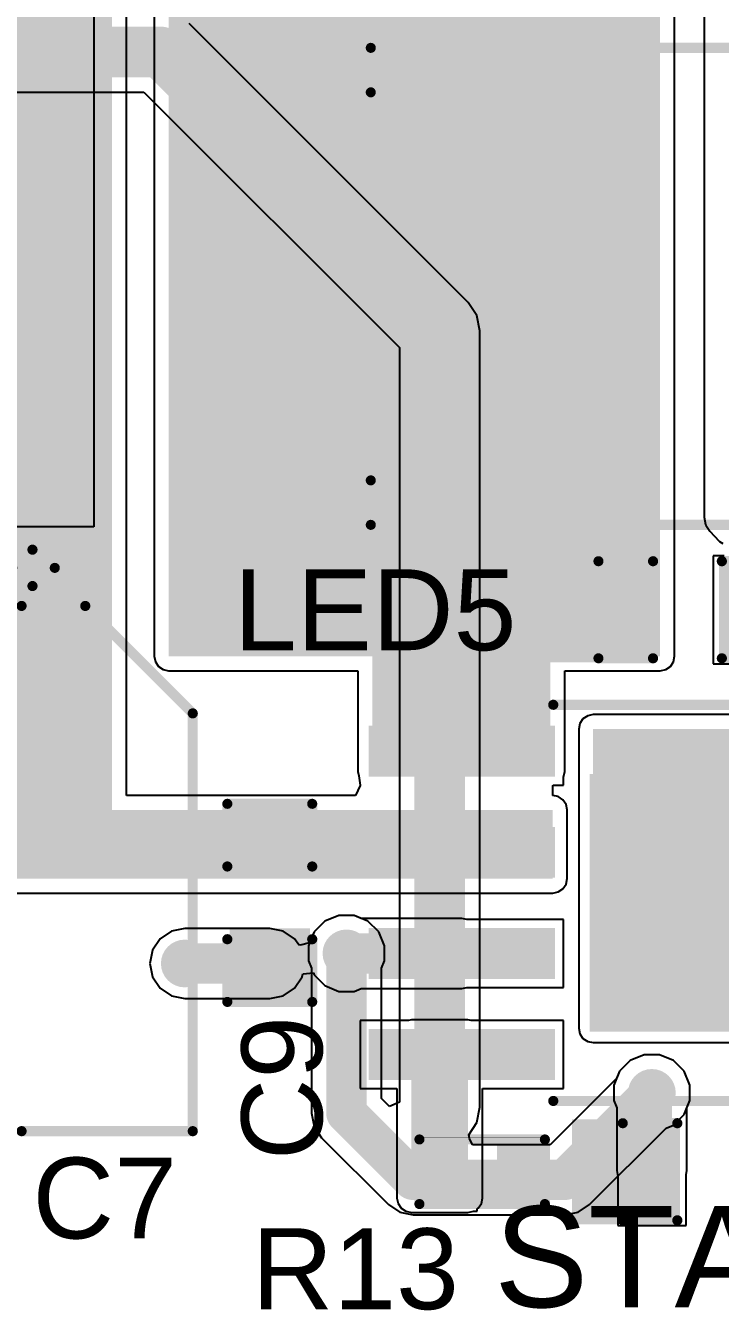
# Model space of a CAD drawing. Header units: millimetres. Extents: x 0.2 to 61.8, y 0.1 to 56.6.
# Drawn here: x 39.94 to 48.66, y 28.26 to 44.4 of the extents above; entities that cross this region are included whole.
import ezdxf

# ---------------------------------------------------------------- set-up
doc = ezdxf.new("R2010")
doc.units = ezdxf.units.MM
for name, color, linetype in [('BottomLayer', 5, 'Continuous'), ('BottomSolder', 6, 'Continuous'), ('TopLayer', 1, 'Continuous'), ('TopOverlay', 2, 'Continuous'), ('TopPaste', 8, 'Continuous'), ('TopSolder', 216, 'Continuous'), ('ViaHoleLayer', 16, 'Continuous')]:
    doc.layers.add(name, color=color, linetype=linetype)
doc.styles.add('Arial', font='', dxfattribs={"height": 0.2})
doc.styles.get('Arial').set_extended_font_data('Arial')

# ---------------------------------------------------------------- blocks, each defined once
blk = doc.blocks.new('LED_0603_2')
at = {"layer": 'TopLayer'}
for points in [[(-1, 0.5), (-0.5, 0.5), (-0.5, -0.5), (-1, -0.5)], [(0.5, 0.5), (1, 0.5), (1, -0.5), (0.5, -0.5)]]:
    blk.add_hatch(color=1, dxfattribs=at).paths.add_polyline_path(points)
at = {"layer": 'TopOverlay'}
blk.add_hatch(color=2, dxfattribs=at).paths.add_polyline_path([(1.118, -0.66), (1.753, -0.66), (1.753, 0.66), (1.118, 0.66)])
at = {"layer": 'TopPaste'}
for points in [[(-1, 0.5), (-0.5, 0.5), (-0.5, -0.5), (-1, -0.5)], [(0.5, 0.5), (1, 0.5), (1, -0.5), (0.5, -0.5)]]:
    blk.add_hatch(color=8, dxfattribs=at).paths.add_polyline_path(points)
at = {"layer": 'TopSolder'}
for points in [[(-1.102, 0.602), (-0.398, 0.602), (-0.398, -0.602), (-1.102, -0.602)], [(0.398, 0.602), (1.102, 0.602), (1.102, -0.602), (0.398, -0.602)]]:
    blk.add_hatch(color=216, dxfattribs=at).paths.add_polyline_path(points)
at = {"layer": 'TopOverlay', "const_width": 0.127}
for points in [[(-1.118, 0.61), (-1.118, -0.61)], [(-0.432, 0.61), (-1.118, 0.61)], [(1.118, 0.61), (0.432, 0.61)], [(1.118, 0.61), (1.118, -0.61)], [(-0.432, -0.61), (-1.118, -0.61)], [(1.118, -0.61), (0.432, -0.61)]]:
    blk.add_lwpolyline(points, dxfattribs=at)
at = {"layer": 'TopOverlay', "const_width": 0.0635}
for points in [[(-1.149, 0.61, 1), (-1.086, 0.61, 1)], [(-1.149, 0.61, 1), (-1.086, 0.61, 1)], [(-0.464, 0.61, 1), (-0.4, 0.61, 1)], [(0.4, 0.61, 1), (0.464, 0.61, 1)], [(1.086, 0.61, 1), (1.149, 0.61, 1)], [(1.086, 0.61, 1), (1.149, 0.61, 1)], [(-1.149, -0.61, 1), (-1.086, -0.61, 1)], [(-1.149, -0.61, 1), (-1.086, -0.61, 1)], [(-0.464, -0.61, 1), (-0.4, -0.61, 1)], [(0.4, -0.61, 1), (0.464, -0.61, 1)], [(1.086, -0.61, 1), (1.149, -0.61, 1)], [(1.086, -0.61, 1), (1.149, -0.61, 1)]]:
    blk.add_lwpolyline(points, format="xyb", close=True, dxfattribs=at)
blk = doc.blocks.new('SO_8_PWRPD_4')
at = {"layer": 'TopLayer'}
for points in [[(-3.975, 2.155), (-1.775, 2.155), (-1.775, 1.655), (-3.975, 1.655)], [(1.775, 2.155), (3.975, 2.155), (3.975, 1.655), (1.775, 1.655)], [(-1.2, 1.55), (1.2, 1.55), (1.2, -1.55), (-1.2, -1.55)], [(-3.975, 0.885), (-1.775, 0.885), (-1.775, 0.385), (-3.975, 0.385)], [(1.775, 0.885), (3.975, 0.885), (3.975, 0.385), (1.775, 0.385)], [(-3.975, -0.385), (-1.775, -0.385), (-1.775, -0.885), (-3.975, -0.885)], [(1.775, -0.385), (3.975, -0.385), (3.975, -0.885), (1.775, -0.885)], [(-3.975, -1.655), (-1.775, -1.655), (-1.775, -2.155), (-3.975, -2.155)], [(1.775, -1.655), (3.975, -1.655), (3.975, -2.155), (1.775, -2.155)]]:
    blk.add_hatch(color=1, dxfattribs=at).paths.add_polyline_path(points)
at = {"layer": 'TopPaste'}
for points in [[(-3.975, 2.155), (-1.775, 2.155), (-1.775, 1.655), (-3.975, 1.655)], [(1.775, 2.155), (3.975, 2.155), (3.975, 1.655), (1.775, 1.655)], [(-1.2, 1.55), (1.2, 1.55), (1.2, -1.55), (-1.2, -1.55)], [(-3.975, 0.885), (-1.775, 0.885), (-1.775, 0.385), (-3.975, 0.385)], [(1.775, 0.885), (3.975, 0.885), (3.975, 0.385), (1.775, 0.385)], [(-3.975, -0.385), (-1.775, -0.385), (-1.775, -0.885), (-3.975, -0.885)], [(1.775, -0.385), (3.975, -0.385), (3.975, -0.885), (1.775, -0.885)], [(-3.975, -1.655), (-1.775, -1.655), (-1.775, -2.155), (-3.975, -2.155)], [(1.775, -1.655), (3.975, -1.655), (3.975, -2.155), (1.775, -2.155)]]:
    blk.add_hatch(color=8, dxfattribs=at).paths.add_polyline_path(points)
at = {"layer": 'TopSolder'}
for points in [[(-4.045, 2.225), (-1.705, 2.225), (-1.705, 1.585), (-4.045, 1.585)], [(1.705, 2.225), (4.045, 2.225), (4.045, 1.585), (1.705, 1.585)], [(-1.27, 1.62), (1.27, 1.62), (1.27, -1.62), (-1.27, -1.62)], [(-4.045, 0.955), (-1.705, 0.955), (-1.705, 0.315), (-4.045, 0.315)], [(1.705, 0.955), (4.045, 0.955), (4.045, 0.315), (1.705, 0.315)], [(-4.045, -0.315), (-1.705, -0.315), (-1.705, -0.955), (-4.045, -0.955)], [(1.705, -0.315), (4.045, -0.315), (4.045, -0.955), (1.705, -0.955)], [(-4.045, -1.585), (-1.705, -1.585), (-1.705, -2.225), (-4.045, -2.225)], [(1.705, -1.585), (4.045, -1.585), (4.045, -2.225), (1.705, -2.225)]]:
    blk.add_hatch(color=216, dxfattribs=at).paths.add_polyline_path(points)
at = {"layer": 'TopOverlay', "const_width": 0.127}
for points in [[(1.727, 2.489), (-1.778, 2.489)], [(-4.243, 2.045), (-4.243, 1.791)], [(-4.116, 1.918), (-4.243, 2.045)], [(-4.116, 1.918), (-4.243, 1.791)], [(1.727, -2.489), (-1.778, -2.489)]]:
    blk.add_lwpolyline(points, dxfattribs=at)
at = {"layer": 'TopOverlay', "const_width": 0.0635}
for points in [[(-1.81, 2.489, 1), (-1.746, 2.489, 1)], [(1.695, 2.489, 1), (1.759, 2.489, 1)], [(-4.275, 2.045, 1), (-4.211, 2.045, 1)], [(-4.275, 2.045, 1), (-4.211, 2.045, 1)], [(-4.148, 1.918, 1), (-4.084, 1.918, 1)], [(-4.148, 1.918, 1), (-4.084, 1.918, 1)], [(-4.275, 1.791, 1), (-4.211, 1.791, 1)], [(-4.275, 1.791, 1), (-4.211, 1.791, 1)], [(-1.81, -2.489, 1), (-1.746, -2.489, 1)], [(1.695, -2.489, 1), (1.759, -2.489, 1)]]:
    blk.add_lwpolyline(points, format="xyb", close=True, dxfattribs=at)
blk = doc.blocks.new('R___0402_15')
at = {"layer": 'TopLayer'}
for points in [[(-0.699, -0.318), (-0.699, 0.318), (-0.241, 0.318), (-0.241, -0.318)], [(0.241, -0.318), (0.241, 0.318), (0.699, 0.318), (0.699, -0.318)]]:
    blk.add_hatch(color=1, dxfattribs=at).paths.add_polyline_path(points)
at = {"layer": 'TopPaste'}
for points in [[(-0.699, -0.318), (-0.699, 0.318), (-0.241, 0.318), (-0.241, -0.318)], [(0.241, -0.318), (0.241, 0.318), (0.699, 0.318), (0.699, -0.318)]]:
    blk.add_hatch(color=8, dxfattribs=at).paths.add_polyline_path(points)
at = {"layer": 'TopSolder'}
for points in [[(-0.754, -0.373), (-0.754, 0.373), (-0.186, 0.373), (-0.186, -0.373)], [(0.186, -0.373), (0.186, 0.373), (0.754, 0.373), (0.754, -0.373)]]:
    blk.add_hatch(color=216, dxfattribs=at).paths.add_polyline_path(points)
at = {"layer": 'TopOverlay'}
for points, const_width in [([(0.787, 0.406), (-0.787, 0.406)], 0.127), ([(-0.787, 0.406), (-0.787, -0.406)], 0.127), ([(0.787, 0.406), (0.787, -0.406)], 0.127), ([(0.787, -0.406), (-0.787, -0.406)], 0.127), ([(0.813, -0.432), (-0.813, -0.432)], 0.00323)]:
    blk.add_lwpolyline(points, dxfattribs=dict(at, const_width=const_width))
for points, const_width in [([(-0.819, 0.406, 1), (-0.756, 0.406, 1)], 0.0635), ([(-0.819, 0.406, 1), (-0.756, 0.406, 1)], 0.0635), ([(0.756, 0.406, 1), (0.819, 0.406, 1)], 0.0635), ([(0.756, 0.406, 1), (0.819, 0.406, 1)], 0.0635), ([(-0.819, -0.406, 1), (-0.756, -0.406, 1)], 0.0635), ([(-0.819, -0.406, 1), (-0.756, -0.406, 1)], 0.0635), ([(-0.814, -0.432, 1), (-0.812, -0.432, 1)], 0.00161), ([(0.756, -0.406, 1), (0.819, -0.406, 1)], 0.0635), ([(0.756, -0.406, 1), (0.819, -0.406, 1)], 0.0635), ([(0.812, -0.432, 1), (0.814, -0.432, 1)], 0.00161)]:
    blk.add_lwpolyline(points, format="xyb", close=True, dxfattribs=dict(at, const_width=const_width))
blk = doc.blocks.new('LED_0603_29')
at = {"layer": 'TopLayer'}
for points in [[(-1, 0.5), (-0.5, 0.5), (-0.5, -0.5), (-1, -0.5)], [(0.5, 0.5), (1, 0.5), (1, -0.5), (0.5, -0.5)]]:
    blk.add_hatch(color=1, dxfattribs=at).paths.add_polyline_path(points)
at = {"layer": 'TopOverlay'}
blk.add_hatch(color=2, dxfattribs=at).paths.add_polyline_path([(1.118, -0.66), (1.753, -0.66), (1.753, 0.66), (1.118, 0.66)])
at = {"layer": 'TopPaste'}
for points in [[(-1, 0.5), (-0.5, 0.5), (-0.5, -0.5), (-1, -0.5)], [(0.5, 0.5), (1, 0.5), (1, -0.5), (0.5, -0.5)]]:
    blk.add_hatch(color=8, dxfattribs=at).paths.add_polyline_path(points)
at = {"layer": 'TopSolder'}
for points in [[(-1.102, 0.602), (-0.398, 0.602), (-0.398, -0.602), (-1.102, -0.602)], [(0.398, 0.602), (1.102, 0.602), (1.102, -0.602), (0.398, -0.602)]]:
    blk.add_hatch(color=216, dxfattribs=at).paths.add_polyline_path(points)
at = {"layer": 'TopOverlay', "const_width": 0.127}
for points in [[(-1.118, 0.61), (-1.118, -0.61)], [(-0.432, 0.61), (-1.118, 0.61)], [(1.118, 0.61), (0.432, 0.61)], [(1.118, 0.61), (1.118, -0.61)], [(-0.432, -0.61), (-1.118, -0.61)], [(1.118, -0.61), (0.432, -0.61)]]:
    blk.add_lwpolyline(points, dxfattribs=at)
at = {"layer": 'TopOverlay', "const_width": 0.0635}
for points in [[(-1.149, 0.61, 1), (-1.086, 0.61, 1)], [(-1.149, 0.61, 1), (-1.086, 0.61, 1)], [(-0.464, 0.61, 1), (-0.4, 0.61, 1)], [(0.4, 0.61, 1), (0.464, 0.61, 1)], [(1.086, 0.61, 1), (1.149, 0.61, 1)], [(1.086, 0.61, 1), (1.149, 0.61, 1)], [(-1.149, -0.61, 1), (-1.086, -0.61, 1)], [(-1.149, -0.61, 1), (-1.086, -0.61, 1)], [(-0.464, -0.61, 1), (-0.4, -0.61, 1)], [(0.4, -0.61, 1), (0.464, -0.61, 1)], [(1.086, -0.61, 1), (1.149, -0.61, 1)], [(1.086, -0.61, 1), (1.149, -0.61, 1)]]:
    blk.add_lwpolyline(points, format="xyb", close=True, dxfattribs=at)
blk = doc.blocks.new('SMC_44')
at = {"layer": 'TopLayer'}
for points in [[(-6, 2.15), (-1.9, 2.15), (-1.9, -2.15), (-6, -2.15)], [(1.9, 2.15), (6, 2.15), (6, -2.15), (1.9, -2.15)]]:
    blk.add_hatch(color=1, dxfattribs=at).paths.add_polyline_path(points)
at = {"layer": 'TopOverlay'}
for points in [[(-7.238, 2.235), (-3.555, 2.235), (-3.555, 3.048), (-7.238, 3.048)], [(-7.238, -2.261), (-6.095, -2.261), (-6.095, 2.26), (-7.238, 2.26)], [(-7.238, -3.048), (-3.555, -3.048), (-3.555, -2.236), (-7.238, -2.236)]]:
    blk.add_hatch(color=2, dxfattribs=at).paths.add_polyline_path(points)
at = {"layer": 'TopPaste'}
for points in [[(-6, 2.15), (-1.9, 2.15), (-1.9, -2.15), (-6, -2.15)], [(1.9, 2.15), (6, 2.15), (6, -2.15), (1.9, -2.15)]]:
    blk.add_hatch(color=8, dxfattribs=at).paths.add_polyline_path(points)
at = {"layer": 'TopSolder'}
for points in [[(-6.102, 2.252), (-1.798, 2.252), (-1.798, -2.252), (-6.102, -2.252)], [(1.798, 2.252), (6.102, 2.252), (6.102, -2.252), (1.798, -2.252)]]:
    blk.add_hatch(color=216, dxfattribs=at).paths.add_polyline_path(points)
at = {"layer": 'TopOverlay', "const_width": 0.127}
for points in [[(-3.556, 2.997), (-3.556, 2.438)], [(3.581, 2.997), (-3.556, 2.997)], [(3.581, 2.997), (3.581, 2.438)], [(-3.556, -2.438), (-3.556, -2.997)], [(3.581, -2.438), (3.581, -2.997)], [(3.581, -2.997), (-3.556, -2.997)]]:
    blk.add_lwpolyline(points, dxfattribs=at)
at = {"layer": 'TopOverlay', "const_width": 0.0635}
for points in [[(-3.588, 2.997, 1), (-3.524, 2.997, 1)], [(-3.588, 2.997, 1), (-3.524, 2.997, 1)], [(3.55, 2.997, 1), (3.613, 2.997, 1)], [(3.55, 2.997, 1), (3.613, 2.997, 1)], [(-3.588, 2.438, 1), (-3.524, 2.438, 1)], [(3.55, 2.438, 1), (3.613, 2.438, 1)], [(-3.588, -2.438, 1), (-3.524, -2.438, 1)], [(3.55, -2.438, 1), (3.613, -2.438, 1)], [(-3.588, -2.997, 1), (-3.524, -2.997, 1)], [(-3.588, -2.997, 1), (-3.524, -2.997, 1)], [(3.55, -2.997, 1), (3.613, -2.997, 1)], [(3.55, -2.997, 1), (3.613, -2.997, 1)]]:
    blk.add_lwpolyline(points, format="xyb", close=True, dxfattribs=at)
blk = doc.blocks.new('C___0603_52')
at = {"layer": 'TopLayer'}
for points in [[(-0.381, 0.445), (-0.381, -0.445), (-1.143, -0.445), (-1.143, 0.445)], [(1.143, 0.445), (1.143, -0.445), (0.381, -0.445), (0.381, 0.445)]]:
    blk.add_hatch(color=1, dxfattribs=at).paths.add_polyline_path(points)
at = {"layer": 'TopPaste'}
for points in [[(-0.381, 0.445), (-0.381, -0.445), (-1.143, -0.445), (-1.143, 0.445)], [(1.143, 0.445), (1.143, -0.445), (0.381, -0.445), (0.381, 0.445)]]:
    blk.add_hatch(color=8, dxfattribs=at).paths.add_polyline_path(points)
at = {"layer": 'TopSolder'}
for points in [[(-0.321, 0.504), (-0.321, -0.504), (-1.203, -0.504), (-1.203, 0.504)], [(1.203, 0.504), (1.203, -0.504), (0.321, -0.504), (0.321, 0.504)]]:
    blk.add_hatch(color=216, dxfattribs=at).paths.add_polyline_path(points)
at = {"layer": 'TopOverlay', "const_width": 0.127}
for points in [[(-1.245, 0.533), (-0.457, 0.533)], [(-1.245, 0.533), (-1.245, -0.533)], [(0.457, 0.533), (1.245, 0.533)], [(1.245, 0.533), (1.245, -0.533)], [(-1.245, -0.533), (-0.457, -0.533)], [(0.457, -0.533), (1.245, -0.533)]]:
    blk.add_lwpolyline(points, dxfattribs=at)
at = {"layer": 'TopOverlay', "const_width": 0.0635}
for points in [[(-1.276, 0.533, 1), (-1.213, 0.533, 1)], [(-1.276, 0.533, 1), (-1.213, 0.533, 1)], [(-0.489, 0.533, 1), (-0.425, 0.533, 1)], [(0.425, 0.533, 1), (0.489, 0.533, 1)], [(1.213, 0.533, 1), (1.276, 0.533, 1)], [(1.213, 0.533, 1), (1.276, 0.533, 1)], [(-1.276, -0.533, 1), (-1.213, -0.533, 1)], [(-1.276, -0.533, 1), (-1.213, -0.533, 1)], [(-0.489, -0.533, 1), (-0.425, -0.533, 1)], [(0.425, -0.533, 1), (0.489, -0.533, 1)], [(1.213, -0.533, 1), (1.276, -0.533, 1)], [(1.213, -0.533, 1), (1.276, -0.533, 1)]]:
    blk.add_lwpolyline(points, format="xyb", close=True, dxfattribs=at)
blk = doc.blocks.new('50SVPF10M_54')
at = {"layer": 'TopLayer'}
for points in [[(-4.55, 0.8), (-1.05, 0.8), (-1.05, -0.8), (-4.55, -0.8)], [(1.05, 0.8), (4.55, 0.8), (4.55, -0.8), (1.05, -0.8)]]:
    blk.add_hatch(color=1, dxfattribs=at).paths.add_polyline_path(points)
at = {"layer": 'TopPaste'}
for points in [[(-4.55, 0.8), (-1.05, 0.8), (-1.05, -0.8), (-4.55, -0.8)], [(1.05, 0.8), (4.55, 0.8), (4.55, -0.8), (1.05, -0.8)]]:
    blk.add_hatch(color=8, dxfattribs=at).paths.add_polyline_path(points)
at = {"layer": 'TopSolder'}
for points in [[(-4.652, 0.902), (-0.948, 0.902), (-0.948, -0.902), (-4.652, -0.902)], [(0.948, 0.902), (4.652, 0.902), (4.652, -0.902), (0.948, -0.902)]]:
    blk.add_hatch(color=216, dxfattribs=at).paths.add_polyline_path(points)
at = {"layer": 'TopOverlay', "const_width": 0.127}
for points in [[(-3.3, 1.95), (-1.95, 3.3)], [(3.3, 3.3), (-1.95, 3.3)], [(3.3, 1.15), (3.3, 3.3)], [(-3.3, 1.15), (-3.3, 1.95)], [(-3.779, 1.033), (-3.779, 1.567)], [(-3.55, 1.287), (-4.007, 1.287)], [(-3.3, -1.95), (-3.3, -1.15)], [(3.3, -3.3), (3.3, -1.15)], [(-1.95, -3.3), (-3.3, -1.95)], [(3.3, -3.3), (-1.95, -3.3)]]:
    blk.add_lwpolyline(points, dxfattribs=at)
at = {"layer": 'TopOverlay', "const_width": 0.0635}
for points in [[(-1.982, 3.3, 1), (-1.918, 3.3, 1)], [(-1.982, 3.3, 1), (-1.918, 3.3, 1)], [(3.268, 3.3, 1), (3.332, 3.3, 1)], [(3.268, 3.3, 1), (3.332, 3.3, 1)], [(-3.332, 1.95, 1), (-3.268, 1.95, 1)], [(-3.332, 1.95, 1), (-3.268, 1.95, 1)], [(-3.81, 1.567, 1), (-3.747, 1.567, 1)], [(-4.039, 1.287, 1), (-3.975, 1.287, 1)], [(-3.582, 1.287, 1), (-3.518, 1.287, 1)], [(-3.332, 1.15, 1), (-3.268, 1.15, 1)], [(3.268, 1.15, 1), (3.332, 1.15, 1)], [(-3.81, 1.033, 1), (-3.747, 1.033, 1)], [(-3.332, -1.15, 1), (-3.268, -1.15, 1)], [(3.268, -1.15, 1), (3.332, -1.15, 1)], [(-3.332, -1.95, 1), (-3.268, -1.95, 1)], [(-3.332, -1.95, 1), (-3.268, -1.95, 1)], [(-1.982, -3.3, 1), (-1.918, -3.3, 1)], [(-1.982, -3.3, 1), (-1.918, -3.3, 1)], [(3.268, -3.3, 1), (3.332, -3.3, 1)], [(3.268, -3.3, 1), (3.332, -3.3, 1)]]:
    blk.add_lwpolyline(points, format="xyb", close=True, dxfattribs=at)

msp = doc.modelspace()

# ---------------------------------------------------------------- hatches: boundary and pattern name
at = {"layer": 'BottomLayer'}
h = msp.add_hatch(color=5, dxfattribs=at)
edge = h.paths.add_edge_path()
edge.add_arc((47.622, 34.442), 0.3, 0, 360)
h = msp.add_hatch(color=5, dxfattribs=at)
edge = h.paths.add_edge_path()
edge.add_arc((48.289, 33.376), 0.3, 0, 360)
h = msp.add_hatch(color=5, dxfattribs=at)
edge = h.paths.add_edge_path()
edge.add_arc((43.965, 32.741), 0.3, 0, 360)
h = msp.add_hatch(color=5, dxfattribs=at)
edge = h.paths.add_edge_path()
edge.add_arc((41.935, 32.614), 0.3, 0, 360)
h = msp.add_hatch(color=5, dxfattribs=at)
edge = h.paths.add_edge_path()
edge.add_arc((47.622, 32.309), 0.3, 0, 360)
h = msp.add_hatch(color=5, dxfattribs=at)
edge = h.paths.add_edge_path()
edge.add_arc((47.8, 30.988), 0.3, 0, 360)
h = msp.add_hatch(color=5, dxfattribs=at)
edge = h.paths.add_edge_path()
edge.add_arc((45.136, 30.81), 0.3, 0, 360)
at = {"layer": 'BottomSolder'}
h = msp.add_hatch(color=6, dxfattribs=at)
edge = h.paths.add_edge_path()
edge.add_arc((47.622, 34.442), 0.252, 0, 360)
h = msp.add_hatch(color=6, dxfattribs=at)
edge = h.paths.add_edge_path()
edge.add_arc((48.289, 33.376), 0.252, 0, 360)
h = msp.add_hatch(color=6, dxfattribs=at)
edge = h.paths.add_edge_path()
edge.add_arc((43.965, 32.741), 0.15, 0, 360)
h = msp.add_hatch(color=6, dxfattribs=at)
edge = h.paths.add_edge_path()
edge.add_arc((41.935, 32.614), 0.15, 0, 360)
h = msp.add_hatch(color=6, dxfattribs=at)
edge = h.paths.add_edge_path()
edge.add_arc((47.622, 32.309), 0.252, 0, 360)
h = msp.add_hatch(color=6, dxfattribs=at)
edge = h.paths.add_edge_path()
edge.add_arc((47.8, 30.988), 0.15, 0, 360)
h = msp.add_hatch(color=6, dxfattribs=at)
edge = h.paths.add_edge_path()
edge.add_arc((45.136, 30.81), 0.15, 0, 360)
at = {"layer": 'TopLayer'}
for points in [[(36.929, 33.68), (41.021, 33.68), (41.021, 53.289), (36.929, 53.289)], [(41.732, 49.454), (41.732, 36.474), (47.904, 36.474), (47.904, 49.454)], [(46.524, 36.881), (44.289, 36.881), (44.289, 35.027), (46.524, 35.027)], [(47.063, 31.801), (49.553, 31.801), (49.553, 35.56), (47.063, 35.56)], [(37.919, 33.68), (46.555, 33.68), (46.555, 34.544), (37.919, 34.544)], [(45.491, 31.725), (44.78, 31.725), (44.78, 29.667), (45.491, 29.667)]]:
    msp.add_hatch(color=1, dxfattribs=at).paths.add_polyline_path(points)
h = msp.add_hatch(color=1, dxfattribs=at)
edge = h.paths.add_edge_path()
edge.add_arc((47.622, 34.442), 0.3, 0, 360)
h = msp.add_hatch(color=1, dxfattribs=at)
edge = h.paths.add_edge_path()
edge.add_arc((48.289, 33.376), 0.3, 0, 360)
h = msp.add_hatch(color=1, dxfattribs=at)
edge = h.paths.add_edge_path()
edge.add_arc((43.965, 32.741), 0.3, 0, 360)
h = msp.add_hatch(color=1, dxfattribs=at)
edge = h.paths.add_edge_path()
edge.add_arc((41.935, 32.614), 0.3, 0, 360)
h = msp.add_hatch(color=1, dxfattribs=at)
edge = h.paths.add_edge_path()
edge.add_arc((47.622, 32.309), 0.3, 0, 360)
h = msp.add_hatch(color=1, dxfattribs=at)
edge = h.paths.add_edge_path()
edge.add_arc((47.8, 30.988), 0.3, 0, 360)
h = msp.add_hatch(color=1, dxfattribs=at)
edge = h.paths.add_edge_path()
edge.add_arc((45.136, 30.81), 0.3, 0, 360)
at = {"layer": 'TopSolder'}
h = msp.add_hatch(color=216, dxfattribs=at)
edge = h.paths.add_edge_path()
edge.add_arc((47.622, 34.442), 0.252, 0, 360)
h = msp.add_hatch(color=216, dxfattribs=at)
edge = h.paths.add_edge_path()
edge.add_arc((48.289, 33.376), 0.252, 0, 360)
h = msp.add_hatch(color=216, dxfattribs=at)
edge = h.paths.add_edge_path()
edge.add_arc((43.965, 32.741), 0.15, 0, 360)
h = msp.add_hatch(color=216, dxfattribs=at)
edge = h.paths.add_edge_path()
edge.add_arc((41.935, 32.614), 0.15, 0, 360)
h = msp.add_hatch(color=216, dxfattribs=at)
edge = h.paths.add_edge_path()
edge.add_arc((47.622, 32.309), 0.252, 0, 360)
h = msp.add_hatch(color=216, dxfattribs=at)
edge = h.paths.add_edge_path()
edge.add_arc((47.8, 30.988), 0.15, 0, 360)
h = msp.add_hatch(color=216, dxfattribs=at)
edge = h.paths.add_edge_path()
edge.add_arc((45.136, 30.81), 0.15, 0, 360)
at = {"layer": 'ViaHoleLayer'}
h = msp.add_hatch(color=16, dxfattribs=at)
edge = h.paths.add_edge_path()
edge.add_arc((47.622, 34.442), 0.15, 0, 360)
h = msp.add_hatch(color=16, dxfattribs=at)
edge = h.paths.add_edge_path()
edge.add_arc((48.289, 33.376), 0.15, 0, 360)
h = msp.add_hatch(color=16, dxfattribs=at)
edge = h.paths.add_edge_path()
edge.add_arc((43.965, 32.741), 0.15, 0, 360)
h = msp.add_hatch(color=16, dxfattribs=at)
edge = h.paths.add_edge_path()
edge.add_arc((41.935, 32.614), 0.15, 0, 360)
h = msp.add_hatch(color=16, dxfattribs=at)
edge = h.paths.add_edge_path()
edge.add_arc((47.622, 32.309), 0.15, 0, 360)
h = msp.add_hatch(color=16, dxfattribs=at)
edge = h.paths.add_edge_path()
edge.add_arc((47.8, 30.988), 0.15, 0, 360)
h = msp.add_hatch(color=16, dxfattribs=at)
edge = h.paths.add_edge_path()
edge.add_arc((45.136, 30.81), 0.15, 0, 360)

# ---------------------------------------------------------------- linework, layer by layer
at = {"layer": 'BottomLayer'}
for p, q in [((45.493, 40.921), (41.988, 44.426)), ((24.994, 43.564), (41.421, 43.564)), ((41.421, 43.564), (44.631, 40.355)), ((45.602, 40.757), (45.493, 40.921)), ((45.641, 40.564), (45.602, 40.757)), ((45.641, 30.81), (45.641, 40.564)), ((44.631, 40.355), (44.631, 30.87)), ((43.694, 33.146), (43.56, 33.011)), ((43.87, 33.218), (43.694, 33.146)), ((44.06, 33.218), (43.87, 33.218)), ((44.235, 33.146), (44.06, 33.218)), ((44.37, 33.011), (44.235, 33.146)), ((43.56, 33.011), (43.487, 32.836)), ((44.442, 32.836), (44.37, 33.011)), ((43.487, 32.836), (43.487, 32.646)), ((44.442, 32.646), (44.442, 32.836)), ((43.487, 32.646), (43.524, 32.555)), ((44.405, 32.555), (44.442, 32.646)), ((43.524, 32.555), (43.524, 30.734)), ((44.405, 30.916), (44.405, 32.555)), ((47.529, 31.393), (47.395, 31.259)), ((47.705, 31.466), (47.529, 31.393)), ((47.895, 31.466), (47.705, 31.466)), ((48.071, 31.393), (47.895, 31.466)), ((48.205, 31.259), (48.071, 31.393)), ((47.357, 31.168), (46.525, 30.336)), ((47.395, 31.259), (47.357, 31.168)), ((48.278, 31.083), (48.205, 31.259)), ((48.278, 30.893), (48.278, 31.083)), ((44.504, 30.817), (44.405, 30.916)), ((44.631, 30.87), (44.504, 30.817)), ((48.205, 30.717), (48.278, 30.893)), ((43.524, 30.734), (43.558, 30.566)), ((45.602, 30.617), (45.641, 30.81)), ((48.071, 30.583), (48.205, 30.717)), ((43.558, 30.566), (43.653, 30.423)), ((45.5, 30.463), (45.602, 30.617)), ((47.019, 29.584), (47.98, 30.545)), ((47.98, 30.545), (48.071, 30.583)), ((43.653, 30.423), (44.492, 29.584)), ((45.511, 30.413), (45.5, 30.463)), ((45.546, 30.336), (45.511, 30.413)), ((46.525, 30.336), (45.546, 30.336)), ((44.492, 29.584), (44.634, 29.489)), ((46.876, 29.489), (47.019, 29.584)), ((44.634, 29.489), (44.803, 29.456)), ((44.803, 29.456), (46.708, 29.456)), ((46.708, 29.456), (46.876, 29.489))]:
    msp.add_line(p, q, dxfattribs=at)
for points, const_width in [([(24.994, 44.069), (41.631, 44.069)], 0.635), ([(41.631, 44.069), (45.136, 40.564)], 0.635), ([(45.136, 30.81), (45.136, 40.564)], 0.635), ([(43.965, 30.734), (43.965, 32.741)], 0.508), ([(46.708, 29.896), (47.8, 30.988)], 0.508), ([(43.965, 30.734), (44.803, 29.896)], 0.508), ([(44.803, 29.896), (46.708, 29.896)], 0.508)]:
    msp.add_lwpolyline(points, dxfattribs=dict(at, const_width=const_width))
for points, const_width in [([(41.472, 44.069, 1), (41.789, 44.069, 1)], 0.318), ([(41.472, 44.069, 1), (41.789, 44.069, 1)], 0.318), ([(44.977, 40.564, 1), (45.295, 40.564, 1)], 0.318), ([(44.977, 40.564, 1), (45.295, 40.564, 1)], 0.318), ([(43.838, 32.741, 1), (44.092, 32.741, 1)], 0.254), ([(47.673, 30.988, 1), (47.927, 30.988, 1)], 0.254), ([(44.977, 30.81, 1), (45.295, 30.81, 1)], 0.318), ([(43.838, 30.734, 1), (44.092, 30.734, 1)], 0.254), ([(43.838, 30.734, 1), (44.092, 30.734, 1)], 0.254), ([(44.676, 29.896, 1), (44.93, 29.896, 1)], 0.254), ([(44.676, 29.896, 1), (44.93, 29.896, 1)], 0.254), ([(46.581, 29.896, 1), (46.835, 29.896, 1)], 0.254), ([(46.581, 29.896, 1), (46.835, 29.896, 1)], 0.254)]:
    msp.add_lwpolyline(points, format="xyb", close=True, dxfattribs=dict(at, const_width=const_width))
at = {"layer": 'TopLayer'}
for p, q in [((40.792, 50.089), (40.792, 38.1)), ((41.202, 34.725), (41.202, 49.83)), ((48.458, 49.83), (48.458, 38.223)), ((41.551, 49.454), (41.551, 36.474)), ((48.086, 36.474), (48.086, 49.454)), ((40.792, 38.1), (27.949, 38.1)), ((48.458, 38.223), (48.467, 38.177)), ((48.467, 38.177), (48.475, 38.131)), ((48.475, 38.131), (48.477, 38.128)), ((48.477, 38.128), (48.478, 38.124)), ((48.478, 38.124), (48.504, 38.085)), ((48.504, 38.085), (48.529, 38.045)), ((48.529, 38.045), (48.645, 37.922)), ((48.645, 37.922), (48.648, 37.92)), ((48.648, 37.92), (48.651, 37.917)), ((48.651, 37.917), (48.69, 37.891)), ((48.709, 37.736), (48.569, 37.736)), ((48.569, 37.736), (48.569, 36.381)), ((41.551, 36.474), (41.565, 36.405)), ((41.565, 36.405), (41.604, 36.346)), ((41.604, 36.346), (41.663, 36.307)), ((47.974, 36.307), (48.033, 36.346)), ((48.033, 36.346), (48.072, 36.405)), ((48.072, 36.405), (48.086, 36.474)), ((48.569, 36.381), (49.425, 36.381)), ((41.663, 36.307), (41.732, 36.293)), ((41.732, 36.293), (44.108, 36.293)), ((44.108, 36.293), (44.108, 35.027)), ((46.706, 35.027), (46.706, 36.293)), ((46.706, 36.293), (47.904, 36.293)), ((47.904, 36.293), (47.974, 36.307)), ((46.935, 35.688), (46.896, 35.629)), ((46.994, 35.727), (46.935, 35.688)), ((47.063, 35.741), (46.994, 35.727)), ((49.553, 35.741), (47.063, 35.741)), ((46.896, 35.629), (46.882, 35.56)), ((46.882, 35.56), (46.882, 31.801)), ((44.108, 35.027), (44.119, 34.973)), ((44.119, 34.973), (44.136, 34.853)), ((46.691, 34.853), (46.691, 34.957)), ((46.691, 34.957), (46.692, 34.957)), ((46.692, 34.957), (46.706, 35.027)), ((44.077, 34.725), (41.202, 34.725)), ((44.136, 34.852), (44.077, 34.725)), ((44.136, 34.853), (44.136, 34.853)), ((44.136, 34.853), (44.136, 34.852)), ((46.555, 34.725), (46.557, 34.852)), ((46.625, 34.711), (46.555, 34.725)), ((46.557, 34.852), (46.562, 34.853)), ((46.562, 34.853), (46.691, 34.853)), ((46.684, 34.672), (46.625, 34.711)), ((46.723, 34.613), (46.684, 34.672)), ((46.737, 34.544), (46.723, 34.613)), ((46.737, 33.68), (46.737, 34.544)), ((46.684, 33.552), (46.723, 33.611)), ((46.723, 33.611), (46.737, 33.68)), ((36.929, 33.499), (46.555, 33.499)), ((46.555, 33.499), (46.625, 33.513)), ((46.625, 33.513), (46.684, 33.552)), ((43.694, 33.146), (43.56, 33.011)), ((43.87, 33.218), (43.694, 33.146)), ((44.06, 33.218), (43.87, 33.218)), ((44.15, 33.181), (44.06, 33.218)), ((45.414, 33.181), (44.15, 33.181)), ((45.476, 33.168), (45.414, 33.181)), ((46.691, 33.168), (45.476, 33.168)), ((46.691, 32.313), (46.691, 33.168)), ((41.767, 33.02), (41.624, 32.925)), ((41.935, 33.054), (41.767, 33.02)), ((43.002, 33.054), (41.935, 33.054)), ((43.171, 33.02), (43.002, 33.054)), ((43.314, 32.925), (43.171, 33.02)), ((43.56, 33.011), (43.502, 32.872)), ((41.529, 32.782), (41.495, 32.614)), ((41.624, 32.925), (41.529, 32.782)), ((43.365, 32.848), (43.314, 32.925)), ((43.389, 32.846), (43.365, 32.848)), ((43.502, 32.872), (43.389, 32.846)), ((41.495, 32.614), (41.529, 32.445)), ((43.409, 32.445), (43.417, 32.483)), ((43.417, 32.483), (43.549, 32.496)), ((43.549, 32.496), (43.56, 32.47)), ((43.56, 32.47), (43.694, 32.336)), ((41.529, 32.445), (41.624, 32.302)), ((41.624, 32.302), (41.767, 32.207)), ((43.171, 32.207), (43.314, 32.302)), ((43.314, 32.302), (43.409, 32.445)), ((43.694, 32.336), (43.87, 32.263)), ((44.06, 32.263), (44.15, 32.3)), ((44.15, 32.3), (45.414, 32.3)), ((45.414, 32.3), (45.476, 32.313)), ((45.476, 32.313), (46.691, 32.313)), ((41.767, 32.207), (41.935, 32.173)), ((41.935, 32.173), (43.002, 32.173)), ((43.002, 32.173), (43.171, 32.207)), ((43.87, 32.263), (44.06, 32.263)), ((44.743, 31.898), (44.136, 31.898)), ((44.136, 31.898), (44.136, 31.043)), ((44.78, 31.906), (44.743, 31.898)), ((45.491, 31.906), (44.78, 31.906)), ((45.529, 31.898), (45.491, 31.906)), ((46.691, 31.898), (45.529, 31.898)), ((46.691, 31.043), (46.691, 31.898)), ((46.882, 31.801), (46.896, 31.731)), ((46.896, 31.731), (46.935, 31.673)), ((46.935, 31.673), (46.994, 31.633)), ((46.994, 31.633), (47.063, 31.62)), ((47.063, 31.62), (49.553, 31.62)), ((47.529, 31.393), (47.395, 31.259)), ((47.705, 31.466), (47.529, 31.393)), ((47.895, 31.466), (47.705, 31.466)), ((48.071, 31.393), (47.895, 31.466)), ((48.205, 31.259), (48.071, 31.393)), ((47.395, 31.259), (47.322, 31.083)), ((48.278, 31.083), (48.205, 31.259)), ((44.136, 31.043), (44.599, 31.043)), ((44.599, 31.043), (44.599, 29.667)), ((45.673, 29.667), (45.673, 31.043)), ((45.673, 31.043), (46.691, 31.043)), ((47.322, 31.083), (47.322, 30.893)), ((48.278, 30.893), (48.278, 31.083)), ((47.322, 30.893), (47.36, 30.802)), ((48.24, 30.802), (48.278, 30.893)), ((47.36, 30.802), (47.36, 30.011)), ((48.24, 30.011), (48.24, 30.802)), ((47.36, 30.011), (47.374, 29.938)), ((47.374, 29.938), (47.374, 29.32)), ((48.23, 29.959), (48.24, 30.011)), ((48.23, 29.32), (48.23, 29.959)), ((44.599, 29.667), (44.613, 29.598)), ((44.613, 29.598), (44.652, 29.539)), ((45.62, 29.539), (45.659, 29.598)), ((45.659, 29.598), (45.673, 29.667)), ((44.652, 29.539), (44.711, 29.5)), ((44.711, 29.5), (44.78, 29.486)), ((44.78, 29.486), (45.491, 29.486)), ((45.491, 29.486), (45.561, 29.5)), ((45.561, 29.5), (45.564, 29.502)), ((45.564, 29.502), (45.606, 29.502)), ((45.606, 29.53), (45.62, 29.539)), ((45.606, 29.502), (45.606, 29.53)), ((47.374, 29.32), (48.23, 29.32))]:
    msp.add_line(p, q, dxfattribs=at)
for points, const_width in [([(43.902, 37.884), (43.902, 41.123)], 0.635), ([(43.902, 37.884), (44.702, 37.084)], 0.635), ([(44.702, 37.084), (47.295, 37.084)], 0.635), ([(43.965, 32.741), (45.414, 32.741)], 0.508), ([(41.935, 32.614), (43.002, 32.614)], 0.508), ([(47.8, 30.011), (47.8, 30.988)], 0.508)]:
    msp.add_lwpolyline(points, dxfattribs=dict(at, const_width=const_width))
for points, const_width in [([(43.743, 41.123, 1), (44.06, 41.123, 1)], 0.318), ([(43.743, 37.884, 1), (44.06, 37.884, 1)], 0.318), ([(43.743, 37.884, 1), (44.06, 37.884, 1)], 0.318), ([(44.543, 37.084, 1), (44.861, 37.084, 1)], 0.318), ([(44.543, 37.084, 1), (44.861, 37.084, 1)], 0.318), ([(47.136, 37.084, 1), (47.454, 37.084, 1)], 0.318), ([(43.838, 32.741, 1), (44.092, 32.741, 1)], 0.254), ([(45.287, 32.741, 1), (45.541, 32.741, 1)], 0.254), ([(41.808, 32.614, 1), (42.062, 32.614, 1)], 0.254), ([(42.875, 32.614, 1), (43.129, 32.614, 1)], 0.254), ([(47.673, 30.988, 1), (47.927, 30.988, 1)], 0.254), ([(47.673, 30.011, 1), (47.927, 30.011, 1)], 0.254)]:
    msp.add_lwpolyline(points, format="xyb", close=True, dxfattribs=dict(at, const_width=const_width))

# ---------------------------------------------------------------- block references
for name, p, rotation in [('SMC_44', (47.852, 41.123), 180), ('50SVPF10M_54', (38.735, 33.807), 270), ('LED_0603_2', (48.247, 37.059), 180), ('SO_8_PWRPD_4', (48.289, 33.376), 180), ('C___0603_52', (43.002, 33.376), 90), ('LED_0603_29', (48.552, 29.997), 180), ('R___0402_15', (45.669, 29.997), 180)]:
    msp.add_blockref(name, p, dxfattribs=dict(rotation=rotation))

# ---------------------------------------------------------------- texts
at = {"layer": 'TopOverlay', "style": 'Arial'}
for s, p in [('LED5', (42.55, 36.551)), ('C7', (40.022, 29.159)), ('R13', (42.774, 28.27))]:
    msp.add_text(s, height=1.016, dxfattribs=at).set_placement(p)
for s, height, rotation, p in [('C9', 1.016, 90, (43.662, 30.142)), ('STATUS', 1.27, 360, (45.819, 28.295))]:
    msp.add_text(s, height=height, rotation=rotation, dxfattribs=at).set_placement(p)

doc.saveas('drawing.dxf')
